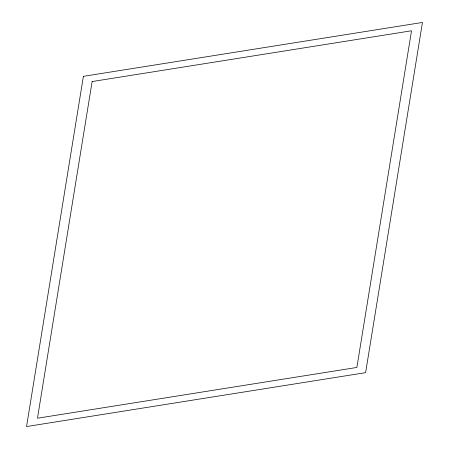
<?xml version="1.0" encoding="UTF-8"?>
<svg xmlns="http://www.w3.org/2000/svg" width="449" height="449" viewBox="0 0 449 449"><rect width="100%" height="100%" fill="white"/><g stroke="black" fill="none" stroke-linecap="round" stroke-linejoin="round"><path stroke-width="0.67" d="M83.391 76.341L26.547 426.55L365.609 372.659L422.453 22.45L83.391 76.341M92.124 81.55L37.48 418.215L356.876 367.45L411.52 30.785L92.124 81.55"/></g></svg>
